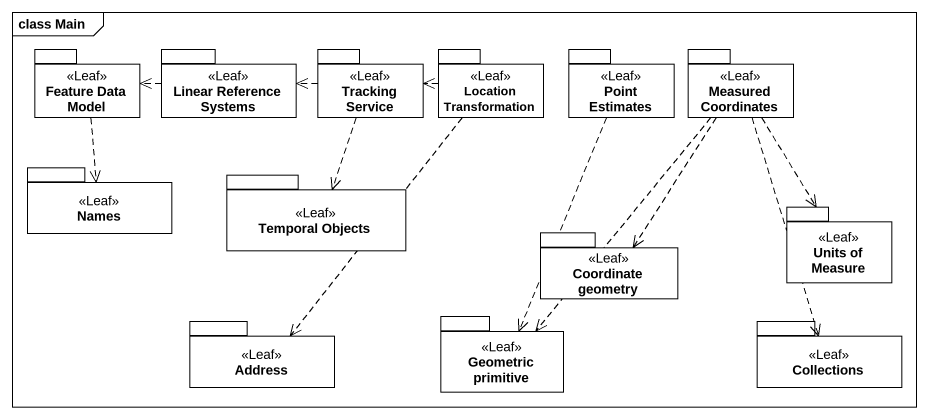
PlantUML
@startuml
mainframe class Main
package "Feature Data Model" as Feature_Data_Model <<Leaf>> {
}
package "Linear Reference Systems" as Linear_Reference_Systems <<Leaf>> {
}
package "Tracking Service" as Tracking_Service <<Leaf>> {
}
package "Location Transformation" as Location_Transformation <<Leaf>> {
}
package "Point Estimates" as Point_Estimates <<Leaf>> {
}
package "Measured Coordinates" as Measured_Coordinates <<Leaf>> {
}
package Names <<Leaf>> {
}
package "Temporal Objects" as Temporal_Objects <<Leaf>> {
}
package "Units of Measure" as Units_of_Measure <<Leaf>> {
}
package "Coordinate geometry" as Coordinate_geometry <<Leaf>> {
}
package Address <<Leaf>> {
}
package "Geometric primitive" as Geometric_primitive <<Leaf>> {
}
package "Collections" as Collections_ <<Leaf>> {
}
Feature_Data_Model ..> Names
Linear_Reference_Systems .left.> Feature_Data_Model
Tracking_Service .left.> Linear_Reference_Systems
Tracking_Service ..> Temporal_Objects
Location_Transformation .left.> Tracking_Service
Location_Transformation ..> Address
Point_Estimates ..> Geometric_primitive
Measured_Coordinates ..> Units_of_Measure
Measured_Coordinates ..> Coordinate_geometry
Measured_Coordinates ..> Geometric_primitive
Measured_Coordinates ..> Collections_
@enduml
